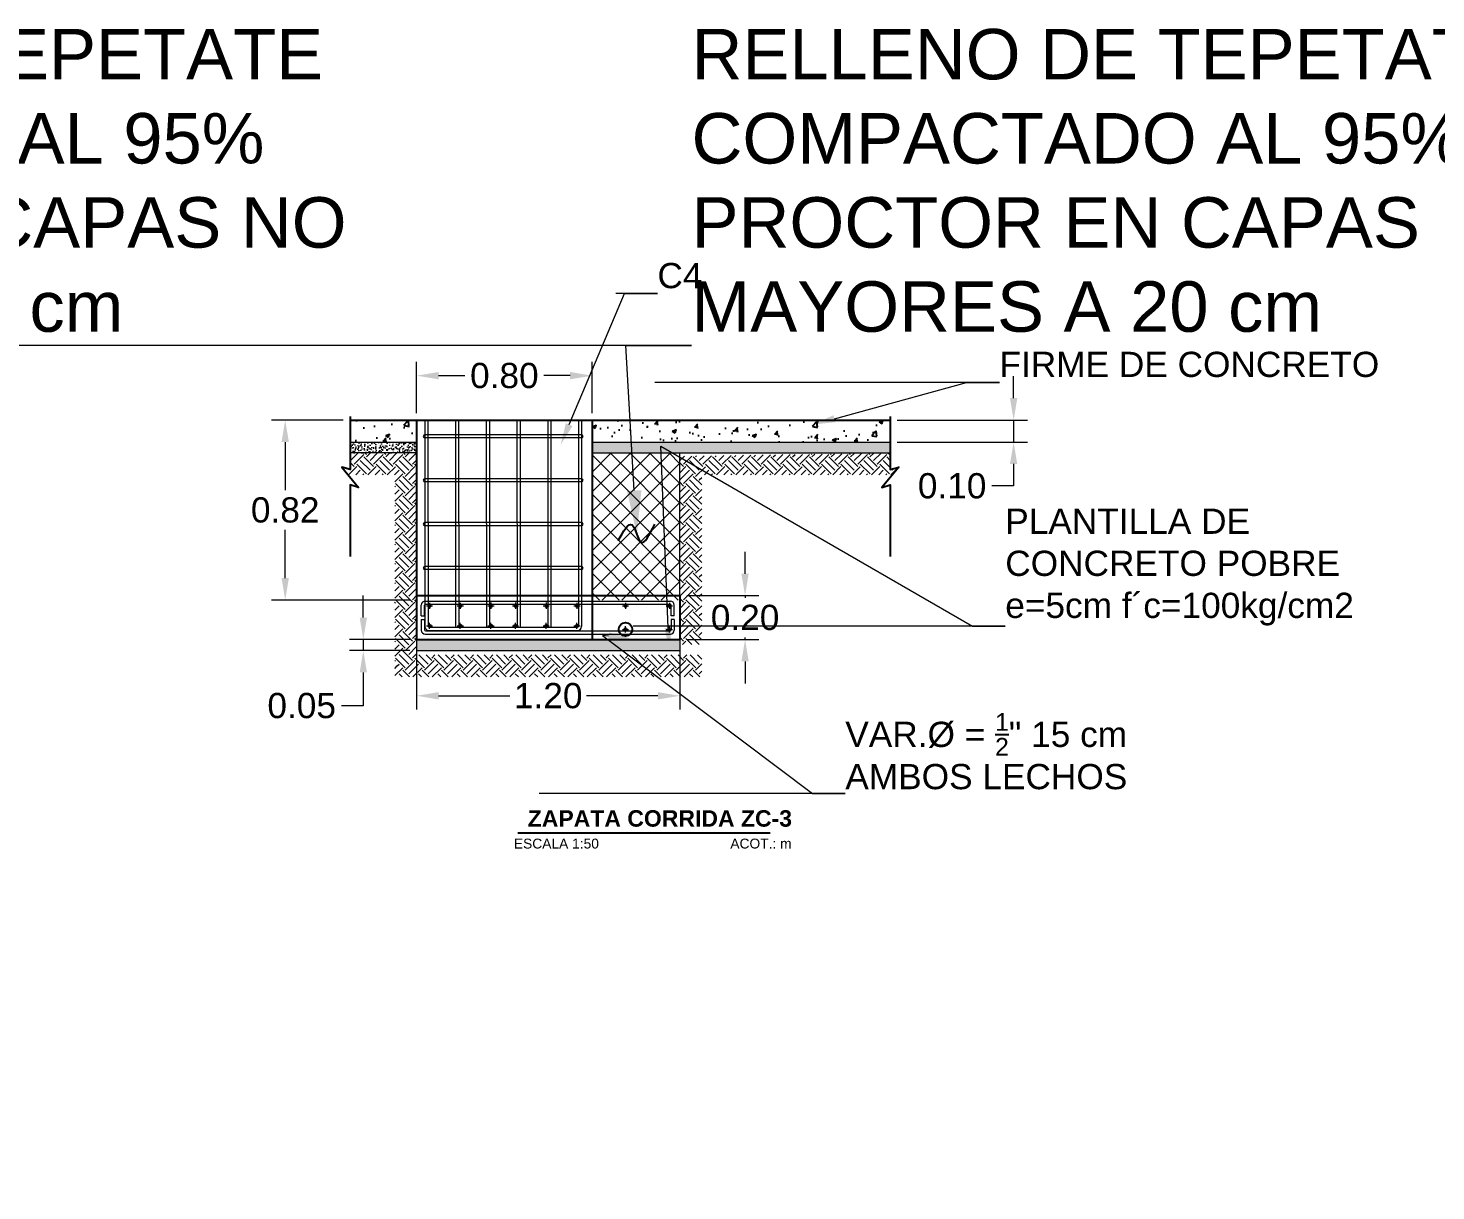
# Model space of a CAD drawing. Header units: metres. Extents: x 14 to 161, y 5 to 309.
# Drawn here: x 105.04 to 111.46, y 255.41 to 260.71 of the extents above; entities that cross this region are included whole.
import ezdxf
from ezdxf import colors
from ezdxf.entities.mleader import LeaderData, LeaderLine
from ezdxf.enums import TextEntityAlignment as Align
from ezdxf.math import Vec2, Vec3

# ---------------------------------------------------------------- set-up
doc = ezdxf.new("R2010")
doc.units = ezdxf.units.M
doc.header["$PDMODE"] = 35
doc.linetypes.add('CENTRO2', pattern=[0.9, 0.6, -0.1, 0.1, -0.1])
for name, color, linetype, lineweight in [('E-Armado', 2, 'Continuous', 18), ('E-Hatch', 1, 'Continuous', 5), ('E-LCent', 8, 'CENTRO2', 5), ('E-Plantilla', 2, 'Continuous', 20), ('E-Varilla', 3, 'Continuous', 18)]:
    doc.layers.add(name, color=color, linetype=linetype, lineweight=lineweight)
for name, color, linetype in [('E-Cotas', 2, 'Continuous'), ('E-Firme', 5, 'Continuous'), ('E-Titulo', 2, 'Continuous'), ('E-Zapata', 4, 'Continuous')]:
    doc.layers.add(name, color=color, linetype=linetype)
doc.styles.add('General', font='arial.ttf', dxfattribs={"height": 2.3})
doc.styles.add('Texto_Minimo', font='arial.ttf', dxfattribs={"height": 1.8})
doc.styles.add('Titulos', font='', dxfattribs={"height": 6})
doc.styles.get('Titulos').set_extended_font_data('Arial', bold=True)
doc.dimstyles.new('Generales', dxfattribs={"dimscale": 0, "dimtxt": 2.3, "dimasz": 2, "dimexe": 1.25, "dimexo": 0.625, "dimtad": 0, "dimtih": 1, "dimtoh": 1, "dimzin": 1, "dimdsep": 46, "dimtxsty": 'General', "dimcen": 2, "dimclrd": 2, "dimclre": 2, "dimclrt": 3, "dimadec": 0, "dimazin": 0, "dimtfac": 1, "dimtmove": 0, "dimatfit": 3, "dimfxl": 1, "dimlwd": 13, "dimlwe": 13, "dimarcsym": 0})

# ---------------------------------------------------------------- blocks, each defined once
blk = doc.blocks.new('*D1111')
at = {"layer": 'Defpoints', "color": 0, "ltscale": 0.5, "transparency": 16777216}
for p in [(106.5096, 258.9189, 0), (106.2136, 258.0989), (106.8126, 258.0989, 0)]:
    blk.add_point(p, dxfattribs=at)
at = {"layer": 'E-Cotas', "color": 2, "linetype": 'Continuous', "lineweight": 13, "ltscale": 0.5, "transparency": 16777216}
for p, q in [((106.4784, 258.9189), (106.1511, 258.9189)), ((106.2136, 258.8189), (106.2136, 258.5989)), ((106.2136, 258.1989), (106.2136, 258.4189)), ((106.7814, 258.0989), (106.1511, 258.0989))]:
    blk.add_line(p, q, dxfattribs=at)
at = {"layer": 'E-Cotas', "color": 2, "ltscale": 0.5, "transparency": 16777216}
for points in [[(106.1969, 258.8189), (106.2303, 258.8189), (106.2136, 258.9189)], [(106.1969, 258.1989), (106.2303, 258.1989), (106.2136, 258.0989)]]:
    blk.add_solid(points, dxfattribs=at)
at = {"layer": 'E-Cotas', "color": 3, "ltscale": 0.5, "transparency": 16777216, "insert": (106.2136, 258.5089), "char_height": 0.115, "attachment_point": 5, "style": 'General'}
blk.add_mtext('0.82', dxfattribs=at)
blk = doc.blocks.new('*U1122')
at = {"layer": 'E-Armado', "color": 3}
blk.add_circle((0, 0), 0.0635, dxfattribs=at)
at = {"layer": 'E-LCent', "ltscale": 0.05}
for p, q in [((-0.127, 0), (0.127, 0)), ((0, -0.127), (0, 0.127))]:
    blk.add_line(p, q, dxfattribs=at)
blk = doc.blocks.new('*D1112')
at = {"layer": 'Defpoints', "color": 0, "ltscale": 0.5, "transparency": 16777216}
for p in [(106.5697, 257.9189), (106.8126, 257.9189, 0), (106.8126, 257.8689, 0)]:
    blk.add_point(p, dxfattribs=at)
at = {"layer": 'E-Cotas', "color": 2, "linetype": 'Continuous', "lineweight": 13, "ltscale": 0.5, "transparency": 16777216}
for p, q in [((106.5697, 258.0189), (106.5697, 258.1189)), ((106.7814, 257.9189), (106.5072, 257.9189)), ((106.5697, 257.9189), (106.5697, 257.8689)), ((106.7814, 257.8689), (106.5072, 257.8689)), ((106.5697, 257.7689), (106.5697, 257.6173)), ((106.5697, 257.6173), (106.4697, 257.6173))]:
    blk.add_line(p, q, dxfattribs=at)
at = {"layer": 'E-Cotas', "color": 2, "ltscale": 0.5, "transparency": 16777216}
for points in [[(106.5531, 258.0189), (106.5864, 258.0189), (106.5697, 257.9189)], [(106.5531, 257.7689), (106.5864, 257.7689), (106.5697, 257.8689)]]:
    blk.add_solid(points, dxfattribs=at)
at = {"layer": 'E-Cotas', "color": 3, "ltscale": 0.5, "transparency": 16777216, "insert": (106.2887, 257.6173), "char_height": 0.115, "attachment_point": 5, "style": 'General'}
blk.add_mtext('0.05', dxfattribs=at)
blk = doc.blocks.new('*D1113')
at = {"layer": 'Defpoints', "color": 0, "ltscale": 0.5, "transparency": 16777216}
for p in [(106.8126, 257.8989, 0), (108.0126, 257.8989, 0), (108.0126, 257.6625)]:
    blk.add_point(p, dxfattribs=at)
at = {"layer": 'E-Cotas', "color": 2, "linetype": 'Continuous', "lineweight": 13, "ltscale": 0.5, "transparency": 16777216}
for p, q in [((106.8126, 257.8677), (106.8126, 257.6)), ((108.0126, 257.8677), (108.0126, 257.6)), ((106.9126, 257.6625), (107.2376, 257.6625)), ((107.9126, 257.6625), (107.5876, 257.6625))]:
    blk.add_line(p, q, dxfattribs=at)
at = {"layer": 'E-Cotas', "color": 2, "ltscale": 0.5, "transparency": 16777216}
for points in [[(106.9126, 257.6791), (106.9126, 257.6458), (106.8126, 257.6625)], [(107.9126, 257.6791), (107.9126, 257.6458), (108.0126, 257.6625)]]:
    blk.add_solid(points, dxfattribs=at)
at = {"layer": 'E-Cotas', "color": 3, "ltscale": 0.5, "transparency": 16777216, "insert": (107.4126, 257.6625), "char_height": 0.115, "attachment_point": 5, "style": 'General'}
blk.add_mtext('1.20', dxfattribs=at)
blk = doc.blocks.new('*D1114')
at = {"layer": 'Defpoints', "color": 0, "ltscale": 0.5, "transparency": 16777216}
for p in [(108.972, 258.9189, 0), (108.972, 258.8189, 0), (109.5342, 258.8189)]:
    blk.add_point(p, dxfattribs=at)
at = {"layer": 'E-Cotas', "color": 2, "linetype": 'Continuous', "lineweight": 13, "ltscale": 0.5, "transparency": 16777216}
for p, q in [((109.5342, 259.0189), (109.5342, 259.1189)), ((109.0032, 258.9189), (109.5967, 258.9189)), ((109.5342, 258.9189), (109.5342, 258.8189)), ((109.0032, 258.8189), (109.5967, 258.8189)), ((109.5342, 258.7189), (109.5342, 258.6189)), ((109.5342, 258.6189), (109.4342, 258.6189))]:
    blk.add_line(p, q, dxfattribs=at)
at = {"layer": 'E-Cotas', "color": 2, "ltscale": 0.5, "transparency": 16777216}
for points in [[(109.5175, 259.0189), (109.5509, 259.0189), (109.5342, 258.9189)], [(109.5175, 258.7189), (109.5509, 258.7189), (109.5342, 258.8189)]]:
    blk.add_solid(points, dxfattribs=at)
at = {"layer": 'E-Cotas', "color": 3, "ltscale": 0.5, "transparency": 16777216, "insert": (109.2538, 258.6189), "char_height": 0.115, "attachment_point": 5, "style": 'General'}
blk.add_mtext('0.10', dxfattribs=at)
blk = doc.blocks.new('*D1115')
at = {"layer": 'Defpoints', "color": 0, "ltscale": 0.5, "transparency": 16777216}
for p in [(107.6126, 259.1214), (106.8126, 258.9189, 0), (107.6126, 258.9189, 0)]:
    blk.add_point(p, dxfattribs=at)
at = {"layer": 'E-Cotas', "color": 2, "linetype": 'Continuous', "lineweight": 13, "ltscale": 0.5, "transparency": 16777216}
for p, q in [((106.8126, 258.9502), (106.8126, 259.1839)), ((106.9126, 259.1214), (107.0322, 259.1214)), ((107.5126, 259.1214), (107.393, 259.1214)), ((107.6126, 258.9502), (107.6126, 259.1839))]:
    blk.add_line(p, q, dxfattribs=at)
at = {"layer": 'E-Cotas', "color": 2, "ltscale": 0.5, "transparency": 16777216}
for points in [[(106.9126, 259.1381), (106.9126, 259.1048), (106.8126, 259.1214)], [(107.5126, 259.1381), (107.5126, 259.1048), (107.6126, 259.1214)]]:
    blk.add_solid(points, dxfattribs=at)
at = {"layer": 'E-Cotas', "color": 3, "ltscale": 0.5, "transparency": 16777216, "insert": (107.2126, 259.1214), "char_height": 0.115, "attachment_point": 5, "style": 'General'}
blk.add_mtext('0.80', dxfattribs=at)
blk = doc.blocks.new('TITULO2')
blk.add_line((0.485, -0.2911), (-0.6647, -0.2911))
for tag, height, style, p in [('TÍTULO', 2.3, 'General', (-0.1143, -0.2233)), ('ESCALA', 0.045, 'Texto_Minimo', (-0.4891, -0.3378)), ('ACOTACIÓN', 0.045, 'Texto_Minimo', (0.263, -0.337))]:
    blk.add_attdef(tag, text='', height=height, dxfattribs=dict(style=style)).set_placement(p, align=Align.MIDDLE_CENTER)
blk = doc.blocks.new('*D1119')
at = {"layer": 'Defpoints', "color": 0, "ltscale": 0.5, "transparency": 16777216}
for p in [(108.0126, 258.1189, 0), (108.0126, 257.9189, 0), (108.3099, 257.9189)]:
    blk.add_point(p, dxfattribs=at)
at = {"layer": 'E-Cotas', "color": 2, "linetype": 'Continuous', "lineweight": 13, "ltscale": 0.5, "transparency": 16777216}
for p, q in [((108.3099, 258.2189), (108.3099, 258.3189)), ((108.0439, 258.1189), (108.3724, 258.1189)), ((108.3099, 258.1189), (108.3099, 258.1088)), ((108.0439, 257.9189), (108.3724, 257.9189)), ((108.3099, 257.9189), (108.3099, 257.9289)), ((108.3099, 257.8189), (108.3099, 257.7189))]:
    blk.add_line(p, q, dxfattribs=at)
at = {"layer": 'E-Cotas', "color": 2, "ltscale": 0.5, "transparency": 16777216}
for points in [[(108.2932, 258.2189), (108.3266, 258.2189), (108.3099, 258.1189)], [(108.2932, 257.8189), (108.3266, 257.8189), (108.3099, 257.9189)]]:
    blk.add_solid(points, dxfattribs=at)
at = {"layer": 'E-Cotas', "color": 3, "ltscale": 0.5, "transparency": 16777216, "insert": (108.3099, 258.0189), "char_height": 0.115, "attachment_point": 5, "style": 'General'}
blk.add_mtext('0.20', dxfattribs=at)

msp = doc.modelspace()

# ---------------------------------------------------------------- hatches: boundary and pattern name
at = {"layer": 'E-Firme'}
h = msp.add_hatch(dxfattribs=at)
h.set_pattern_fill('AR-CONC', color=3, scale=0.000999, style=0)
h.set_pattern_definition([(50, (-979.29226, 190.45922), (0.182002484, -0.015923146), [0.01903095, -0.20934045]), (355, (-979.29226, 190.45922), (-0.035207583, 0.190865586), [0.01522476, -0.16747236]), (100.451, (-979.27709, 190.45789), (0.14679556, 0.17494157), [0.01617381, -0.17791191]), (46.1842, (-979.29226, 190.50996), (0.27080796, -0.042000286), [0.028546425, -0.314010675]), (96.6356, (-979.2697, 190.50646), (0.23716683, 0.24717813), [0.024260715, -0.266867865]), (351.184, (-979.29226, 190.50996), (0.2371672, 0.24717769), [0.02283714, -0.25120854]), (21, (-979.26688, 190.49728), (0.151463265, -0.102163253), [0.01903095, -0.20934045]), (326, (-979.26688, 190.49728), (0.061740226, 0.184003778), [0.01522476, -0.16747236]), (71.4514, (-979.25426, 190.48876), (0.213203074, 0.081840935), [0.01617381, -0.17791191]), (37.5, (-979.29226, 190.459216), (0.0030855146, 0.084470484), [0, -0.165442392, 0, -0.17000982, 0, -0.168106725]), (7.5, (-979.29226, 190.45922), (0.066752843, 0.100080394), [0, -0.096930972, 0, -0.161636202, 0, -0.064070865]), (327.5, (-979.34884, 190.459216), (0.1354550046, -0.0057230152), [0, -0.0634365, 0, -0.19792188, 0, -0.26262711]), (317.5, (-979.37422, 190.45922), (0.147981052, 0.025401065), [0, -0.08246745, 0, -0.131440428, 0, -0.18650331])])
h.paths.add_polyline_path([(106.50963, 258.91895), (106.50963, 258.81895), (106.81261, 258.81895), (106.81261, 258.91895)])
h.paths.add_polyline_path([(107.61261, 258.91895), (107.61261, 258.81895), (108.97197, 258.81895), (108.97197, 258.91895)])
at = {"layer": 'E-Hatch'}
h = msp.add_hatch(dxfattribs=at)
h.set_pattern_fill('EARTH', color=256, scale=0.24975, angle=45, style=0)
h.set_pattern_definition([(45, (-272.19016, 272.669046), (7e-18, 0.088299959), [0.0624375, -0.0624375]), (45, (-272.20672, 272.6856), (7e-18, 0.088299959), [0.0624375, -0.0624375]), (45, (-272.223273, 272.70216), (7e-18, 0.088299959), [0.0624375, -0.0624375]), (135, (-272.223273, 272.713196), (-0.088299959, 1e-17), [0.0624375, -0.0624375]), (135, (-272.20672, 272.72975), (-0.088299959, 1e-17), [0.0624375, -0.0624375]), (135, (-272.19016, 272.74631), (-0.088299959, 1e-17), [0.0624375, -0.0624375])])
h.paths.add_polyline_path([(106.71489, 257.79897), (106.81263, 257.79892), (106.71411, 257.79897)], flags=16)
h.paths.add_polyline_path([(108.97197, 258.69389), (108.97197, 258.769), (108.01261, 258.75409), (108.01261, 257.89673), (108.11261, 257.89667), (108.11261, 258.6691), (108.98105, 258.6691), (109.01013, 258.70457)])
h.paths.add_polyline_path([(106.47148, 258.70457), (106.50055, 258.6691), (106.71271, 258.6691), (106.71279, 257.74892), (108.11243, 257.74892), (108.11293, 257.84889), (106.81255, 257.84895), (106.81261, 258.769), (106.50963, 258.769), (106.50963, 258.69389)])
at = {"layer": 'E-Hatch', "ltscale": 0.4}
h = msp.add_hatch(dxfattribs=at)
h.set_pattern_fill('ANSI37', color=256, scale=0.02, style=0)
h.set_pattern_definition([(45, (12.461444, 0), (-0.04490128, 0.04490128), []), (135, (12.461444, 0), (-0.04490128, -0.04490128), [])])
h.paths.add_polyline_path([(108.01261, 258.769), (107.61261, 258.76897), (107.61261, 258.09884), (108.01261, 258.09887)])
at = {"layer": 'E-Plantilla', "ltscale": 0.4}
h = msp.add_hatch(dxfattribs=at)
h.set_pattern_fill('AR-CONC', color=256, scale=0.004995, style=0)
h.set_pattern_definition([(50, (-248.794376, 280.797002), (0.035827146, -0.0031344691), [0.00374625, -0.04120875]), (355, (-248.794376, 280.797), (-0.006930629, 0.037571997), [0.002997, -0.032967]), (100.4514, (-248.79139, 280.79674), (0.0288965436, 0.034437505), [0.0031838225, -0.0350220485]), (46.1842, (-248.794376, 280.80699), (0.0533086904, -0.008267675), [0.005619375, -0.061813125]), (96.6356, (-248.789933, 280.806303), (0.046686402, 0.048657188), [0.004775734, -0.052533064]), (351.1842, (-248.794376, 280.80699), (0.046686364, 0.048657224), [0.0044955, -0.0494505]), (21, (-248.78938, 280.804494), (0.0298155073, -0.0201108136), [0.00374625, -0.04120875]), (326, (-248.78938, 280.804494), (0.012153601, 0.0362212448), [0.002997, -0.032967]), (71.4514, (-248.786896, 280.80282), (0.0419691203, 0.0161103983), [0.0031838225, -0.0350220485]), (37.5, (-248.794376, 280.797002), (0.00060738477, 0.016628048), [0, -0.0325674, 0, -0.0334665, 0, -0.033091875]), (7.5, (-248.794376, 280.797002), (0.0131403234, 0.019700865), [0, -0.0190809, 0, -0.03181815, 0, -0.012612375]), (327.5, (-248.805515, 280.797002), (0.0266644307, -0.00112661584), [0, -0.0124875, 0, -0.038961, 0, -0.05169825]), (317.5, (-248.81051, 280.797002), (0.0291301492, 0.0050002439), [0, -0.01623375, 0, -0.0258741, 0, -0.03671325])])
h.paths.add_polyline_path([(106.81261, 258.81895), (106.81261, 258.769)])
h.paths.add_polyline_path([(106.50963, 258.81895), (106.50963, 258.769), (106.81261, 258.769), (106.81261, 258.81895)])
h = msp.add_hatch(dxfattribs=at)
h.set_pattern_fill('AR-CONC', color=256, scale=0.004995, style=0)
h.set_pattern_definition([(50, (-246.461042, 280.797002), (0.035827146, -0.0031344691), [0.00374625, -0.04120875]), (355, (-246.461042, 280.797), (-0.006930629, 0.037571997), [0.002997, -0.032967]), (100.4514, (-246.458057, 280.79674), (0.0288965436, 0.034437505), [0.0031838225, -0.0350220485]), (46.1842, (-246.461042, 280.80699), (0.0533086904, -0.008267675), [0.005619375, -0.061813125]), (96.6356, (-246.4566, 280.806303), (0.046686402, 0.048657188), [0.004775734, -0.052533064]), (351.1842, (-246.46104, 280.80699), (0.046686364, 0.048657224), [0.0044955, -0.0494505]), (21, (-246.456047, 280.804494), (0.0298155073, -0.0201108136), [0.00374625, -0.04120875]), (326, (-246.456047, 280.804494), (0.012153601, 0.0362212448), [0.002997, -0.032967]), (71.4514, (-246.453563, 280.80282), (0.0419691203, 0.0161103983), [0.0031838225, -0.0350220485]), (37.5, (-246.461042, 280.797002), (0.00060738477, 0.016628048), [0, -0.0325674, 0, -0.0334665, 0, -0.033091875]), (7.5, (-246.461042, 280.797002), (0.0131403234, 0.019700865), [0, -0.0190809, 0, -0.03181815, 0, -0.012612375]), (327.5, (-246.472181, 280.797002), (0.0266644307, -0.00112661584), [0, -0.0124875, 0, -0.038961, 0, -0.05169825]), (317.5, (-246.477176, 280.797002), (0.0291301492, 0.0050002439), [0, -0.01623375, 0, -0.0258741, 0, -0.03671325])])
h.paths.add_polyline_path([(108.97197, 258.769), (108.97197, 258.81895), (107.61261, 258.81895), (107.61261, 258.769)])
at = {"layer": 'E-Plantilla'}
h = msp.add_hatch(dxfattribs=at)
h.set_pattern_fill('AR-CONC', color=2, scale=0.004995, style=0)
h.set_pattern_definition([(50, (-240.62091, 290.567443), (0.035827146, -0.0031344691), [0.00374625, -0.04120875]), (355, (-240.62091, 290.567443), (-0.006930629, 0.037571997), [0.002997, -0.032967]), (100.4514, (-240.617924, 290.56718), (0.0288965436, 0.034437505), [0.0031838225, -0.0350220485]), (46.1842, (-240.62091, 290.577433), (0.0533086904, -0.008267675), [0.005619375, -0.061813125]), (96.6356, (-240.616467, 290.576744), (0.046686402, 0.048657188), [0.004775734, -0.052533064]), (351.1842, (-240.62091, 290.57743), (0.046686364, 0.048657224), [0.0044955, -0.0494505]), (21, (-240.615915, 290.574935), (0.0298155073, -0.0201108136), [0.00374625, -0.04120875]), (326, (-240.615915, 290.574935), (0.012153601, 0.0362212448), [0.002997, -0.032967]), (71.4514, (-240.61343, 290.57326), (0.0419691203, 0.0161103983), [0.0031838225, -0.0350220485]), (37.5, (-240.62091, 290.567443), (0.00060738477, 0.016628048), [0, -0.0325674, 0, -0.0334665, 0, -0.033091875]), (7.5, (-240.62091, 290.567443), (0.0131403234, 0.019700865), [0, -0.0190809, 0, -0.03181815, 0, -0.012612375]), (327.5, (-240.632048, 290.567443), (0.0266644307, -0.00112661584), [0, -0.0124875, 0, -0.038961, 0, -0.05169825]), (317.5, (-240.637043, 290.567443), (0.0291301492, 0.0050002439), [0, -0.01623375, 0, -0.0258741, 0, -0.03671325])])
h.paths.add_polyline_path([(108.01261, 257.86892), (108.01261, 257.91887), (106.81261, 257.91887), (106.81261, 257.86892)])

# ---------------------------------------------------------------- linework, layer by layer
at = {"layer": 'E-Armado'}
for p, q in [((106.85006, 258.91895, 0), (106.85051, 257.9873, 0.00003)), ((106.85006, 258.91895, -0.175), (106.85051, 257.97818, 0.00003)), ((106.86415, 258.91895, 0.00001), (106.8646, 257.97958, 0.00003)), ((106.86415, 258.91895, -0.17499), (106.8646, 257.98653, -0.17501)), ((106.99006, 258.91895, 0), (106.99052, 257.97458, 0.00003)), ((106.99006, 258.91895, -0.175), (106.99051, 257.97458, 0.0007)), ((107.00415, 258.91895, 0.00001), (107.0046, 257.97458, 0.00003)), ((107.00415, 258.91895, -0.17499), (107.00461, 257.97458, -0.17501)), ((107.13006, 258.91895, 0), (107.13052, 257.97458, 0.00003)), ((107.13006, 258.91895, -0.175), (107.13051, 257.97458, 0.0007)), ((107.14415, 258.91895, 0.00001), (107.1446, 257.97458, 0.00003)), ((107.14415, 258.91895, -0.17499), (107.14461, 257.97458, -0.17501)), ((107.27006, 258.91895, 0), (107.27052, 257.97458, 0.00003)), ((107.27006, 258.91895, -0.175), (107.27051, 257.97458, 0.0007)), ((107.28415, 258.91895, 0.00001), (107.2846, 257.97458, 0.00003)), ((107.28415, 258.91895, -0.17499), (107.28461, 257.97458, -0.17501)), ((107.41006, 258.91895, 0), (107.41052, 257.97458, 0.00003)), ((107.41006, 258.91895, -0.175), (107.41051, 257.97458, 0.0007)), ((107.42415, 258.91895, 0.00001), (107.4246, 257.97458, 0.00003)), ((107.42415, 258.91895, -0.17499), (107.42461, 257.97458, -0.17501)), ((107.55006, 258.91895, 0), (107.55051, 257.97958, -0.00001)), ((107.56415, 258.91895, 0), (107.56459, 257.97761, -0.00001)), ((106.81261, 258.769, -0.00001), (106.50963, 258.769, -0.00001)), ((107.61261, 258.769, -0.00001), (108.97197, 258.769, -0.00001)), ((106.83408, 258.0275, 0.00001), (106.83408, 258.07621, 0.00001)), ((106.84817, 258.0275, 0.00001), (106.84817, 258.07481, 0.00001)), ((106.85176, 258.09389, 0.00001), (107.96933, 258.09389, -0.00001)), ((106.85317, 258.0798, 0.00001), (107.96793, 258.0798, 0.00001)), ((107.97292, 258.0275, 0.00001), (107.97292, 258.07481, 0.00001)), ((107.98701, 258.0275, 0.00001), (107.98701, 258.07621, 0.00001)), ((106.83408, 258.0275, 0.00001), (106.84817, 258.0275, 0.00001)), ((106.83408, 258.01024, 0.00001), (106.84817, 258.01024, 0.00001)), ((106.83408, 258.01024, 0.00001), (106.83408, 257.96153, 0.00001)), ((106.84817, 258.01024, 0.00001), (106.84817, 257.96293, 0.00001)), ((106.86959, 257.97459, 0.00003), (107.54551, 257.97458, -0.00001)), ((107.98701, 258.0275, 0.00001), (107.97292, 258.0275, 0.00001)), ((107.98701, 258.01024, 0.00001), (107.97292, 258.01024, 0.00001)), ((107.97292, 258.01024, 0.00001), (107.97292, 257.96293, 0.00001)), ((107.98701, 258.01024, 0.00001), (107.98701, 257.96153, 0.00001)), ((106.85176, 257.94384, 0.00001), (107.96933, 257.94384, -0.00001)), ((106.85317, 257.95793, 0.00001), (107.96793, 257.95793, 0.00001)), ((106.86819, 257.9605, 0.00003), (107.54692, 257.96049, -0.00001))]:
    msp.add_line(p, q, dxfattribs=at)
at = {"layer": 'E-Armado', "color": 3}
for p, q in [((107.56415, 258.85186, 0), (106.85006, 258.8518, -0.175)), ((107.56415, 258.83777, 0), (106.85006, 258.83742, -0.175)), ((107.56416, 258.85186, 0.14), (106.85007, 258.85181, -0.035)), ((107.56416, 258.83777, 0.14), (106.85007, 258.83742, -0.035)), ((107.56415, 258.65186, 0), (106.85006, 258.6518, -0.175)), ((107.56415, 258.63777, 0), (106.85006, 258.63742, -0.175)), ((107.56416, 258.65186, 0.14), (106.85007, 258.65181, -0.035)), ((107.56416, 258.63777, 0.14), (106.85007, 258.63742, -0.035)), ((107.56415, 258.45186, 0), (106.85006, 258.4518, -0.175)), ((107.56415, 258.43777, 0), (106.85006, 258.43742, -0.175)), ((107.56416, 258.45186, 0.14), (106.85007, 258.45181, -0.035)), ((107.56416, 258.43777, 0.14), (106.85007, 258.43742, -0.035)), ((107.56415, 258.25186, 0), (106.85006, 258.2518, -0.175)), ((107.56415, 258.23777, 0), (106.85006, 258.23742, -0.175)), ((107.56416, 258.25186, 0.14), (106.85007, 258.25181, -0.035)), ((107.56416, 258.23777, 0.14), (106.85007, 258.23742, -0.035))]:
    msp.add_line(p, q, dxfattribs=at)
for centre, start, end in [((106.85007, 258.84476, -0.035), 90, 270), ((106.85006, 258.84476, -0.175), 90, 270), ((107.56415, 258.84481, 0), 270, 90), ((107.56416, 258.84482, 0.14), 270, 90), ((106.85007, 258.64476, -0.035), 90, 270), ((106.85006, 258.64476, -0.175), 90, 270), ((107.56415, 258.64481, 0), 270, 90), ((107.56416, 258.64482, 0.14), 270, 90), ((106.85007, 258.44476, -0.035), 90, 270), ((106.85006, 258.44476, -0.175), 90, 270), ((107.56415, 258.44481, 0), 270, 90), ((107.56416, 258.44482, 0.14), 270, 90), ((106.85007, 258.24476, -0.035), 90, 270), ((106.85006, 258.24476, -0.175), 90, 270), ((107.56415, 258.24481, 0), 270, 90), ((107.56416, 258.24482, 0.14), 270, 90)]:
    msp.add_arc(centre, 0.00704, start, end, dxfattribs=at)
at = {"layer": 'E-Armado'}
for centre, radius, start, end in [((106.85176, 258.07621, 0.00001), 0.01768, 90, 180), ((106.85317, 258.07481, 0.00001), 0.005, 90, 180), ((107.96793, 258.07481, 0.00001), 0.005, 0, 90), ((107.96933, 258.07621, -0.00001), 0.01768, 0, 90), ((106.86819, 257.97818, 0.00003), 0.01768, 180, 270), ((106.86959, 257.97958, 0.00003), 0.005, 180, 270), ((107.54551, 257.97958, -0.00001), 0.005, 270, 360), ((107.54692, 257.97817, -0.00001), 0.01768, 270, 360), ((106.85176, 257.96153, 0.00001), 0.01768, 180, 270), ((106.85317, 257.96293, 0.00001), 0.005, 180, 270), ((107.96793, 257.96293, 0.00001), 0.005, 270, 0), ((107.96933, 257.96153, -0.00001), 0.01768, 270, 0)]:
    msp.add_arc(centre, radius, start, end, dxfattribs=at)
at = {"layer": 'E-Cotas', "elevation": -0.00001}
for points in [[(106.50963, 258.93536), (106.50963, 258.69389), (106.47148, 258.70457), (106.54779, 258.61147), (106.50963, 258.62312), (106.50963, 258.2967)], [(108.97197, 258.93536), (108.97197, 258.69389), (109.01013, 258.70457), (108.93382, 258.61147), (108.97197, 258.62312), (108.97197, 258.2967)]]:
    msp.add_lwpolyline(points, dxfattribs=at)
at = {"layer": 'E-Cotas', "color": 2, "ltscale": 0.5}
msp.add_circle((107.76496, 257.96498, 0.00001), 0.03078, dxfattribs=at)
at = {"layer": 'E-Cotas', "color": 4}
msp.add_spline([(107.7315, 258.37052, -0.00001), (107.79493, 258.44121, -0.00001), (107.83389, 258.36345, -0.00001), (107.89818, 258.44441, -0.00001)], degree=3, dxfattribs=at)
at = {"layer": 'E-Firme'}
msp.add_line((106.50963, 258.91895, -0.00001), (108.97197, 258.91895, -0.00001), dxfattribs=at)
at = {"layer": 'E-Hatch', "color": 1, "ltscale": 0.5}
msp.add_line((108.01261, 258.09887, -0.00001), (108.01261, 258.769, -0.00001), dxfattribs=at)
at = {"layer": 'E-Plantilla'}
for p, q in [((106.50963, 258.81895, -0.00001), (106.81261, 258.81895, -0.00001)), ((107.61261, 258.81895, -0.00001), (108.97197, 258.81895, -0.00001)), ((107.61261, 258.81895, -0.00001), (108.97197, 258.81895, -0.00001))]:
    msp.add_line(p, q, dxfattribs=at)
at = {"layer": 'E-Plantilla', "color": 2}
for p, q in [((106.81261, 257.91887, -0.00001), (106.81261, 257.86892, -0.00001)), ((108.01261, 257.91887, -0.00001), (108.01261, 257.86892, -0.00001)), ((106.81261, 257.86892, -0.00001), (108.01261, 257.86892, -0.00001))]:
    msp.add_line(p, q, dxfattribs=at)
at = {"layer": 'E-Zapata', "color": 3}
for p, q in [((106.81261, 258.91895, -0.00001), (106.81261, 257.94887, -0.00001)), ((107.61261, 258.91895, -0.00001), (107.61261, 257.91887, -0.00001)), ((106.81261, 258.11887, -0.00001), (108.01261, 258.11887, -0.00001)), ((106.81261, 258.11887, -0.00001), (106.81261, 257.91887, -0.00001)), ((108.01261, 258.11887, -0.00001), (108.01261, 257.91887, -0.00001)), ((106.81261, 257.91887, -0.00001), (108.01261, 257.91887, -0.00001))]:
    msp.add_line(p, q, dxfattribs=at)

# ---------------------------------------------------------------- block references
at = {"layer": 'E-Titulo'}
ref = msp.add_blockref('TITULO2', (107.93901, 257.32687), dxfattribs=at)
ref.add_attrib('TÍTULO', 'ZAPATA CORRIDA ZC-3', dxfattribs={"layer": '0', "height": 0.075, "style": 'Titulos'}).set_placement((107.9216, 257.10359), align=Align.MIDDLE_CENTER)
ref.add_attrib('ESCALA', 'ESCALA 1:50', dxfattribs={"layer": '0', "height": 0.045, "style": 'Texto_Minimo'}).set_placement((107.44991, 256.98906), align=Align.MIDDLE_CENTER)
ref.add_attrib('ACOTACIÓN', 'ACOT.: m', dxfattribs={"layer": '0', "height": 0.045, "style": 'Texto_Minimo'}).set_placement((108.38238, 256.98906), align=Align.MIDDLE_CENTER)
at = {"layer": 'E-Varilla', "xscale": -0.111, "yscale": 0.111, "zscale": 0.111, "rotation": 180}
for p in [(106.87161, 258.07268, -0.17501), (107.0116, 258.07275, -0.17501), (107.1516, 258.07281, -0.17501), (107.26342, 258.07286, 0.00003), (107.40342, 258.07293, 0.00003), (107.54343, 258.07276, 0.00001), (107.76496, 258.07276, 0.00001), (107.96496, 258.07276, 0.00001)]:
    msp.add_blockref('*U1122', p, dxfattribs=at)
at = {"layer": 'E-Varilla', "xscale": 0.111, "yscale": 0.111, "zscale": 0.111}
for p in [(106.87161, 257.98155, -0.17497), (107.0116, 257.98162, -0.17497), (107.1516, 257.98134, -0.17497), (107.26342, 257.9814, 0.00007), (107.40342, 257.98146, 0.00007), (107.54343, 257.98163, 0.00005), (107.76496, 257.96498, 0.00001), (107.96496, 257.96498, 0.00001)]:
    msp.add_blockref('*U1122', p, dxfattribs=at)

# ---------------------------------------------------------------- dimensions: what is measured, and where the dimension line sits
at = {"layer": 'E-Cotas', "color": 30, "ltscale": 0.5, "true_color": 0xf26722}
for base, p1, p2, picture, middle in [((107.61261, 259.12145), (106.81261, 258.91895, -0.00001), (107.61261, 258.91895, -0.00001), '*D1115', (107.21261, 259.12145)), ((108.01261, 257.66248), (106.81261, 257.89892, -0.00001), (108.01261, 257.89892, -0.00001), '*D1113', (107.41261, 257.66248))]:
    dim = msp.add_linear_dim(base=base, p1=p1, p2=p2, dimstyle='Generales', dxfattribs=at)
    dim.commit()
    dim.dimension.update_dxf_attribs({"geometry": picture, "text_midpoint": middle})
for base, p1, p2, picture, middle in [((109.5342, 258.81895), (108.97197, 258.91895, -0.00001), (108.97197, 258.81895, -0.00001), '*D1114', (109.25378, 258.61895)), ((106.21361, 258.09887), (106.50963, 258.91895, -0.00001), (106.81261, 258.09887, -0.00001), '*D1111', (106.21361, 258.50891)), ((108.30989, 257.91887), (108.01261, 258.11887, -0.00001), (108.01261, 257.91887, -0.00001), '*D1119', (108.30989, 258.01887))]:
    dim = msp.add_linear_dim(base=base, p1=p1, p2=p2, angle=90, dimstyle='Generales', dxfattribs=at)
    dim.commit()
    dim.dimension.update_dxf_attribs({"geometry": picture, "text_midpoint": middle})
dim = msp.add_linear_dim(base=(106.56972, 257.91887), p1=(106.81261, 257.86892, -0.00001), p2=(106.81261, 257.91887, -0.00001), angle=90, dimstyle='Generales', dxfattribs=at)
dim.commit()
dim.dimension.update_dxf_attribs({"geometry": '*D1112', "text_midpoint": (106.28868, 257.61728), "dimtype": 160})

# ---------------------------------------------------------------- leaders
ml = msp.add_multileader_mtext('Standard', dxfattribs=at)
ml.set_content('RELLENO DE TEPETATE\\PCOMPACTADO AL 95%\\PPROCTOR EN CAPAS NO\\PMAYORES A 20 cm', color=3, style='General')
ml.set_leader_properties(color=2, linetype='Continuous', lineweight=15)
ml.build(insert=Vec2(0, 0))
ml.multileader.update_dxf_attribs({"text_left_attachment_type": 5, "text_right_attachment_type": 5, "dogleg_length": 3, "arrow_head_size": 0.2, "scale": 0.1})
ctx = ml.context
ctx.base_point, ctx.scale, ctx.char_height, ctx.arrow_head_size, ctx.landing_gap_size, ctx.plane_origin = Vec3(102.60179, 259.25929, -0.00001), 0.1, 0.23, 0.2, 0, Vec3(102.0128, 258.39807, -0.00001)
ctx.left_attachment, ctx.right_attachment = 5, 5
notes = []
notes.append((ctx, [(0, (1, 1, 0), (102.30179, 259.25929, -0.00001), (1, 0), 0.3, [(0, [(102.0128, 258.39807, -0.00001)], 0, [])])]))
ctx.mtext.insert, ctx.mtext.flow_direction = Vec3(102.60179, 260.70161, -0.00001), 5
ml = msp.add_multileader_mtext('Standard', dxfattribs=at)
ml.set_content('RELLENO DE TEPETATE\\PCOMPACTADO AL 95%\\PPROCTOR EN CAPAS NO\\PMAYORES A 20 cm', color=3, style='General')
ml.set_leader_properties(color=2, linetype='Continuous', lineweight=15)
ml.build(insert=Vec2(0, 0))
ml.multileader.update_dxf_attribs({"text_left_attachment_type": 5, "text_right_attachment_type": 5, "dogleg_length": 3, "arrow_head_size": 0.2, "scale": 0.1})
ctx = ml.context
ctx.base_point, ctx.scale, ctx.char_height, ctx.arrow_head_size, ctx.landing_gap_size, ctx.plane_origin = Vec3(108.06586, 259.25929, -0.00001), 0.1, 0.23, 0.2, 0, Vec3(107.47688, 258.39807, -0.00001)
ctx.left_attachment, ctx.right_attachment = 5, 5
notes.append((ctx, [(0, (1, 1, 0), (107.76586, 259.25929, -0.00001), (1, 0), 0.3, [(0, [(107.81645, 258.39807, -0.00001)], 0, [])])]))
ctx.mtext.insert, ctx.mtext.flow_direction = Vec3(108.06586, 260.70161, -0.00001), 5
ml = msp.add_multileader_mtext('Standard', dxfattribs=at)
ml.set_content('C4', color=3, style='General')
ml.set_leader_properties(color=2, linetype='Continuous', lineweight=15)
ml.build(insert=Vec2(0, 0))
ml.multileader.update_dxf_attribs({"text_left_attachment_type": 5, "text_right_attachment_type": 5, "dogleg_length": 3, "arrow_head_size": 0.1, "scale": 0.05})
ctx = ml.context
ctx.base_point, ctx.scale, ctx.char_height, ctx.arrow_head_size, ctx.landing_gap_size, ctx.plane_origin = Vec3(107.91045, 259.49507), 0.05, 0.115, 0.1, 0, Vec3(107.46917, 258.80639)
ctx.left_attachment, ctx.right_attachment = 5, 5
notes.append((ctx, [(0, (1, 1, 0), (107.76045, 259.49507), (1, 0), 0.15, [(0, [(107.46917, 258.80639)], 0, [])])]))
ctx.mtext.insert, ctx.mtext.flow_direction = Vec3(107.91045, 259.63503), 5
ml = msp.add_multileader_mtext('Standard', dxfattribs=at)
ml.set_content('FIRME DE CONCRETO', color=3, style='General')
ml.set_leader_properties(color=2, linetype='Continuous', lineweight=15)
ml.build(insert=Vec2(0, 0))
ml.multileader.update_dxf_attribs({"text_left_attachment_type": 5, "text_right_attachment_type": 5, "dogleg_length": 3, "arrow_head_size": 0.1, "scale": 0.05})
ctx = ml.context
ctx.base_point, ctx.scale, ctx.char_height, ctx.arrow_head_size, ctx.landing_gap_size, ctx.plane_origin = Vec3(109.46953, 259.09037, -0.00001), 0.05, 0.115, 0.1, 0, Vec3(108.62081, 258.89887, -0.00001)
ctx.left_attachment, ctx.right_attachment = 5, 5
notes.append((ctx, [(0, (1, 1, 0), (109.31953, 259.09037, -0.00001), (1, 0), 0.15, [(0, [(108.62081, 258.89887, -0.00001)], 0, [])])]))
ctx.mtext.insert, ctx.mtext.flow_direction = Vec3(109.46953, 259.23041, -0.00001), 5
ml = msp.add_multileader_mtext('Standard', dxfattribs=at)
ml.set_content('PLANTILLA DE \\PCONCRETO POBRE\\Pe=5cm f´c=100kg/cm2 ', color=3, style='General')
ml.set_leader_properties(color=2, linetype='Continuous', lineweight=15)
ml.build(insert=Vec2(0, 0))
ml.multileader.update_dxf_attribs({"text_left_attachment_type": 5, "text_right_attachment_type": 5, "dogleg_length": 3, "arrow_head_size": 0.1, "scale": 0.05})
ctx = ml.context
ctx.base_point, ctx.scale, ctx.char_height, ctx.arrow_head_size, ctx.landing_gap_size, ctx.plane_origin = Vec3(109.496, 257.97933), 0.05, 0.115, 0.1, 0, Vec3(106.99835, 257.92259)
ctx.left_attachment, ctx.right_attachment = 5, 5
notes.append((ctx, [(1, (1, 1, 0), (109.346, 257.97933), (1, 0), 0.15, [(1, [(107.96371, 257.87207), (107.92544, 258.80017)], 0, [])])]))
ctx.mtext.insert, ctx.mtext.flow_direction = Vec3(109.496, 258.51548), 5
ml = msp.add_multileader_mtext('Standard', dxfattribs=at)
ml.set_content('\\A1;VAR.%%C = {\\H0.7x;\\S1/2;}" 15 cm\\PAMBOS LECHOS', color=3, style='General')
ml.set_leader_properties(color=2, linetype='Continuous', lineweight=15)
ml.build(insert=Vec2(0, 0))
ml.multileader.update_dxf_attribs({"text_left_attachment_type": 5, "text_right_attachment_type": 5, "dogleg_length": 3, "arrow_head_size": 0.1, "scale": 0.05})
ctx = ml.context
ctx.base_point, ctx.scale, ctx.char_height, ctx.arrow_head_size, ctx.landing_gap_size, ctx.plane_origin = Vec3(108.76685, 257.21652, 0.00003), 0.05, 0.115, 0.1, 0, Vec3(106.86976, 258.2952, 0.00003)
ctx.left_attachment, ctx.right_attachment = 5, 5
notes.append((ctx, [(1, (1, 1, 0), (108.61685, 257.21652, 0.00003), (1, 0), 0.15, [(3, [(107.78733, 257.92384, 0.00003), (107.6599, 257.93793, 0.00003)], 0, [])])]))
ctx.mtext.insert, ctx.mtext.flow_direction = Vec3(108.76685, 257.58338, 0.00003), 5
for ctx, leaders in notes:
    for number, flags, end, landing, length, lines in leaders:
        leader = LeaderData()
        leader.index, (leader.has_last_leader_line, leader.has_dogleg_vector, leader.attachment_direction) = number, flags
        leader.last_leader_point, leader.dogleg_vector, leader.dogleg_length = Vec3(end), Vec3(landing), length
        for number, points, colour, breaks in lines:
            line = LeaderLine()
            line.index, line.vertices, line.color, line.breaks = number, Vec3.list(points), colors.encode_raw_color(colour), breaks
            leader.lines.append(line)
        ctx.leaders.append(leader)

doc.saveas('drawing.dxf')
